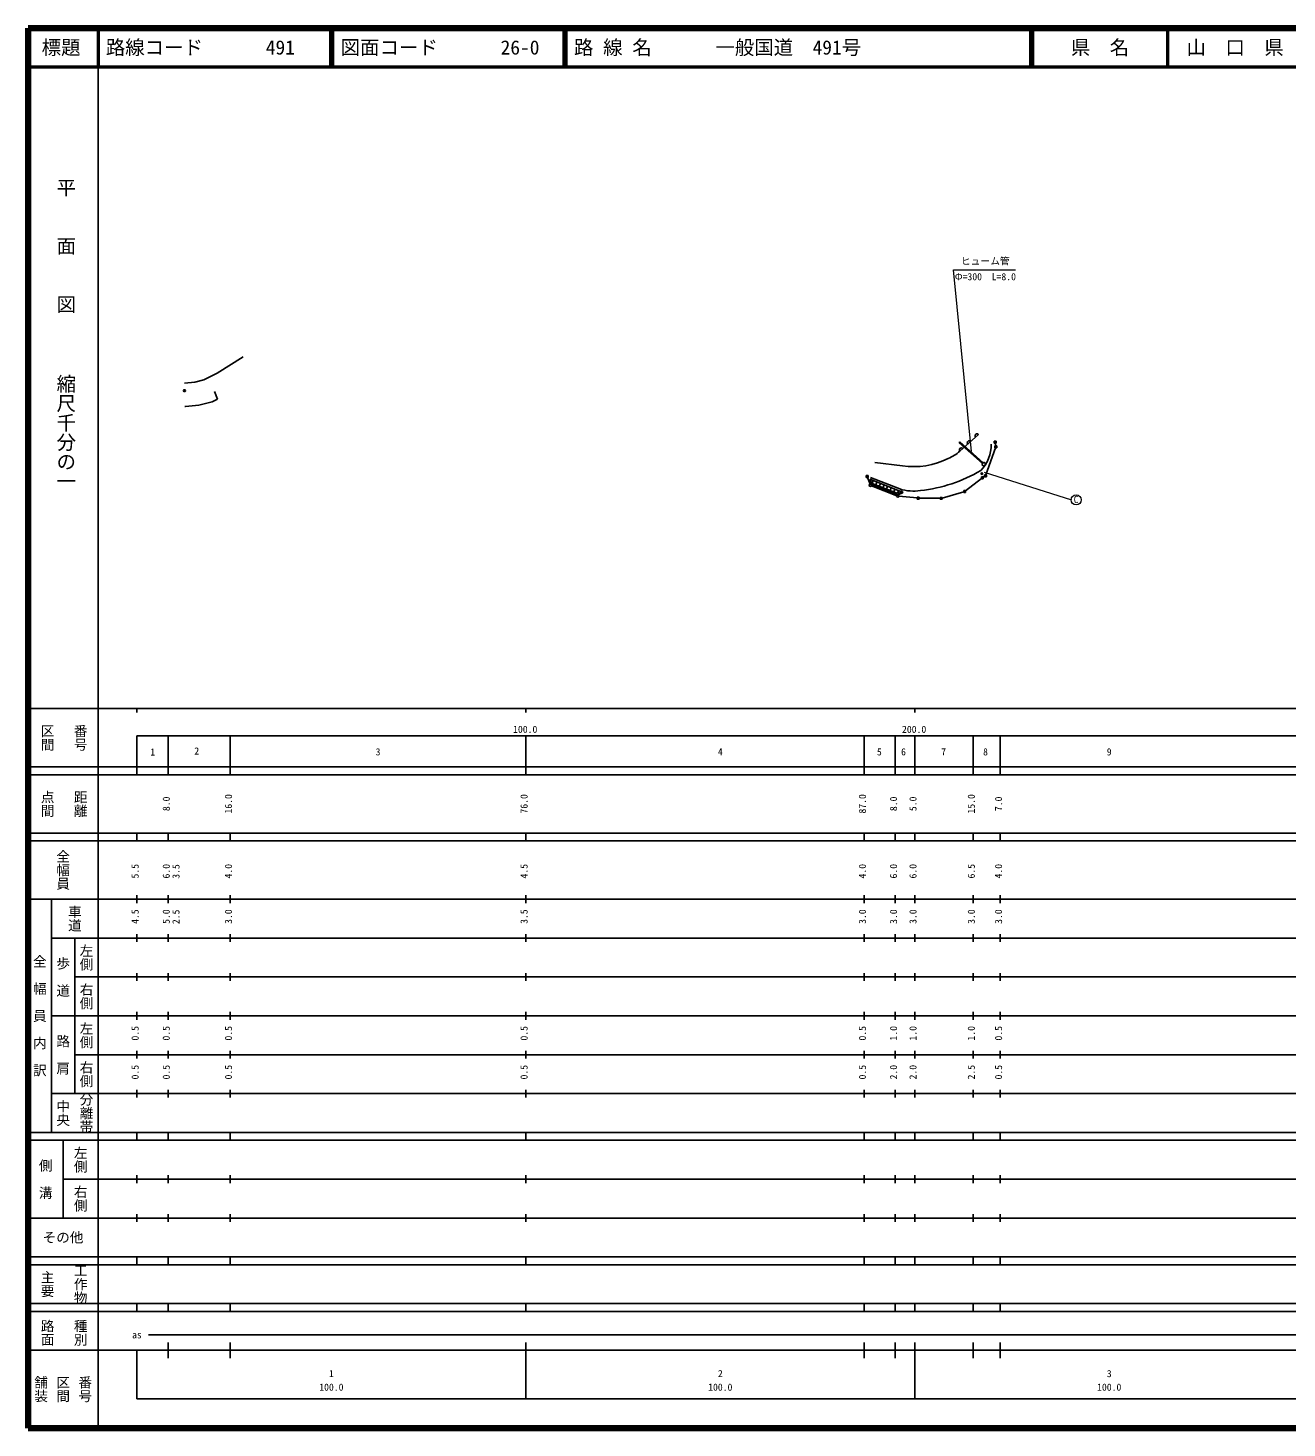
# Model space of a CAD drawing. Units: millimetres, scale not verified. Extents: x 40000 to 680000, y 20000 to 380000.
# Drawn here: x 40000 to 363711, y 20000 to 380000 of the extents above; entities that cross this region are included whole.
import ezdxf
from ezdxf.enums import TextEntityAlignment as Align

# ---------------------------------------------------------------- set-up
doc = ezdxf.new("R2010")
doc.units = ezdxf.units.MM
doc.header["$LTSCALE"] = 1000
doc.header["$PDMODE"] = 32
doc.header["$PDSIZE"] = 500
for name, color, linetype, lineweight in [('M-BGD', 7, 'Continuous', 25), ('M-BMK-ROW', 30, 'Continuous', 25), ('M-STR-HTXT', 7, 'Continuous', 13), ('M-TTL', 2, 'Continuous', 140), ('M-TTL-BAND', 7, 'Continuous', 25), ('M-TTL-LINE', 7, 'Continuous', 50), ('M-TTL-TXT', 7, 'Continuous', 50)]:
    doc.layers.add(name, color=color, linetype=linetype, lineweight=lineweight)
doc.layers.add('M-OTRS', color=6, linetype='Continuous')
doc.styles.add('@ＭＳ ゴシック', font='')
doc.styles.add('ＭＳ ゴシック', font='')
doc.styles.get('@ＭＳ ゴシック').set_extended_font_data('@MS Gothic')
doc.styles.get('ＭＳ ゴシック').set_extended_font_data('MS Gothic')

msp = doc.modelspace()

# ---------------------------------------------------------------- linework, layer by layer
at = {"layer": 'M-BGD'}
for p, q in [((88669, 291282), (95362, 295465)), ((80279, 288679), (80250, 288679)), ((80279, 288679), (82910, 288933)), ((82910, 288933), (85194, 289513)), ((85194, 289513), (88669, 291282)), ((87319, 283862), (88681, 284555)), ((87920, 286516), (88681, 284555)), ((80537, 282676), (80353, 282678)), ((80537, 282676), (83942, 283005)), ((83942, 283005), (87319, 283862)), ((284370, 275482), (279597, 271175)), ((279381, 273364), (279582, 273587)), ((285390, 267976), (279381, 273364)), ((285569, 268218), (279582, 273587)), ((257716, 268279), (264821, 267446)), ((285212, 267738), (285690, 268380)), ((285212, 267738), (285854, 267260)), ((285690, 268380), (286332, 267902)), ((285854, 267260), (286332, 267902)), ((256465, 263940), (256345, 263523)), ((256345, 263523), (256815, 262623)), ((256450, 263946), (263982, 261006)), ((256465, 263940), (257029, 262861)), ((256632, 264412), (264151, 261477)), ((257029, 262861), (257301, 263614)), ((257029, 262861), (263678, 260266)), ((257961, 262497), (258233, 263250)), ((258893, 262134), (259165, 262886)), ((256815, 262623), (263682, 259942)), ((259825, 261770), (260096, 262523)), ((260757, 261406), (261028, 262159)), ((261688, 261042), (261960, 261795)), ((262620, 260679), (262892, 261431)), ((263552, 260315), (263824, 261068)), ((263678, 260266), (264861, 260755)), ((263682, 259942), (264976, 260478)), ((264861, 260755), (264976, 260478))]:
    msp.add_line(p, q, dxfattribs=at)
msp.add_circle((285235, 265428), 200, dxfattribs=at)
for centre, radius, start, end in [((281999, 273341), 500, 42.06983, 222.06983), ((283998, 275147), 500, 42.06983, 222.06983), ((272139, 279760), 11372, 293.24856, 310.98153), ((279968, 271510), 500, 42.06983, 222.06983), ((277839, 272967), 9850, 316.47311, 0.23142), ((267869, 286459), 19256, 260.8931, 297.05645), ((265371, 299575), 38723, 276.10911, 300.42309), ((267648, 272178), 11758, 251.83733, 256.29317), ((267648, 272178), 11258, 251.90678, 279.43186)]:
    msp.add_arc(centre, radius, start, end, dxfattribs=at)
at = {"layer": 'M-BMK-ROW'}
for p, q in [((288430, 273739), (288930, 273739)), ((288430, 273239), (288430, 273739)), ((288505, 273664), (288855, 273314)), ((288505, 273314), (288855, 273664)), ((288930, 273239), (288930, 273739)), ((288762, 272034), (286308, 265112)), ((288430, 273239), (288930, 273239)), ((288601, 272534), (289101, 272534)), ((288601, 272034), (288601, 272534)), ((288601, 272034), (289101, 272034)), ((288676, 272459), (289026, 272109)), ((288676, 272109), (289026, 272459)), ((288716, 273239), (288816, 272534)), ((289101, 272034), (289101, 272534)), ((255496, 264936), (255996, 264936)), ((255496, 264436), (255496, 264936)), ((255496, 264436), (255996, 264436)), ((255571, 264861), (255921, 264511)), ((255571, 264511), (255921, 264861)), ((256497, 262686), (255840, 264436)), ((255996, 264436), (255996, 264936)), ((285132, 264143), (281081, 260979)), ((285132, 264588), (285632, 264588)), ((285132, 264088), (285132, 264588)), ((285132, 264088), (285632, 264088)), ((285207, 264513), (285557, 264163)), ((285207, 264163), (285557, 264513)), ((285928, 264698), (285632, 264503)), ((285632, 264088), (285632, 264588)), ((285928, 265112), (286428, 265112)), ((285928, 264612), (285928, 265112)), ((285928, 264612), (286428, 264612)), ((286003, 265037), (286353, 264687)), ((286003, 264687), (286353, 265037)), ((286428, 264612), (286428, 265112)), ((263369, 259732), (256882, 262295)), ((268649, 259144), (263947, 259594)), ((268649, 259370), (269149, 259370)), ((268649, 258870), (268649, 259370)), ((268724, 259295), (269074, 258945)), ((268724, 258945), (269074, 259295)), ((269149, 258870), (269149, 259370)), ((274523, 259305), (275023, 259305)), ((274523, 258805), (274523, 259305)), ((274598, 259230), (274948, 258880)), ((274598, 258880), (274948, 259230)), ((280581, 260713), (275023, 259127)), ((275023, 258805), (275023, 259305)), ((280581, 261034), (281081, 261034)), ((280581, 260534), (280581, 261034)), ((280581, 260534), (281081, 260534)), ((280656, 260959), (281006, 260609)), ((280656, 260609), (281006, 260959)), ((281081, 260534), (281081, 261034)), ((268649, 258870), (269149, 258870)), ((274523, 259058), (269149, 259118)), ((274523, 258805), (275023, 258805))]:
    msp.add_line(p, q, dxfattribs=at)
for centre in [(256603, 262405), (263648, 259622)]:
    msp.add_circle(centre, 300, dxfattribs=at)
at = {"layer": 'M-OTRS'}
msp.add_point((80203, 286742), dxfattribs=at)
at = {"layer": 'M-STR-HTXT'}
for p, q in [((282569, 271087), (277942, 317850)), ((277942, 317850), (293890, 317850)), ((285839, 265756), (308337, 258696))]:
    msp.add_line(p, q, dxfattribs=at)
msp.add_circle((309517, 258645), 1300, dxfattribs=at)
at = {"layer": 'M-TTL'}
for p, q in [((40000, 380000), (40000, 20000)), ((680000, 380000), (40000, 380000)), ((40000, 20000), (680000, 20000))]:
    msp.add_line(p, q, dxfattribs=at)
at = {"layer": 'M-TTL-BAND'}
for p, q in [((58000, 370000), (58000, 20000)), ((40000, 205000), (579000, 205000)), ((68000, 205000), (68000, 204000)), ((168000, 205000), (168000, 204000)), ((268000, 205000), (268000, 204000)), ((68000, 198000), (579000, 198000)), ((68000, 198000), (68000, 188000)), ((76000, 188000), (76000, 198000)), ((92000, 188000), (92000, 198000)), ((168000, 188000), (168000, 198000)), ((255000, 188000), (255000, 198000)), ((263000, 188000), (263000, 198000)), ((268000, 188000), (268000, 198000)), ((283000, 188000), (283000, 198000)), ((290000, 188000), (290000, 198000)), ((40000, 190000), (579000, 190000)), ((40000, 188000), (579000, 188000)), ((40000, 173000), (579000, 173000)), ((68000, 171000), (68000, 173000)), ((76000, 171000), (76000, 173000)), ((92000, 171000), (92000, 173000)), ((168000, 171000), (168000, 173000)), ((255000, 171000), (255000, 173000)), ((263000, 171000), (263000, 173000)), ((268000, 171000), (268000, 173000)), ((283000, 171000), (283000, 173000)), ((290000, 171000), (290000, 173000)), ((40000, 171000), (579000, 171000)), ((40000, 156000), (579000, 156000)), ((46000, 96000), (46000, 156000)), ((68000, 155000), (68000, 157000)), ((76000, 155000), (76000, 157000)), ((92000, 155000), (92000, 157000)), ((168000, 155000), (168000, 157000)), ((255000, 155000), (255000, 157000)), ((263000, 155000), (263000, 157000)), ((268000, 155000), (268000, 157000)), ((283000, 155000), (283000, 157000)), ((290000, 155000), (290000, 157000)), ((46000, 146000), (579000, 146000)), ((52000, 146000), (52000, 106000)), ((68000, 145000), (68000, 147000)), ((76000, 145000), (76000, 147000)), ((92000, 145000), (92000, 147000)), ((168000, 145000), (168000, 147000)), ((255000, 145000), (255000, 147000)), ((263000, 145000), (263000, 147000)), ((268000, 145000), (268000, 147000)), ((283000, 145000), (283000, 147000)), ((290000, 145000), (290000, 147000)), ((68000, 135000), (68000, 137000)), ((76000, 135000), (76000, 137000)), ((92000, 135000), (92000, 137000)), ((168000, 135000), (168000, 137000)), ((255000, 135000), (255000, 137000)), ((263000, 135000), (263000, 137000)), ((268000, 135000), (268000, 137000)), ((283000, 135000), (283000, 137000)), ((290000, 135000), (290000, 137000)), ((52000, 136000), (579000, 136000)), ((46000, 126000), (579000, 126000)), ((68000, 125000), (68000, 127000)), ((76000, 125000), (76000, 127000)), ((92000, 125000), (92000, 127000)), ((168000, 125000), (168000, 127000)), ((255000, 125000), (255000, 127000)), ((263000, 125000), (263000, 127000)), ((268000, 125000), (268000, 127000)), ((283000, 125000), (283000, 127000)), ((290000, 125000), (290000, 127000)), ((52000, 116000), (579000, 116000)), ((68000, 115000), (68000, 117000)), ((76000, 115000), (76000, 117000)), ((92000, 115000), (92000, 117000)), ((168000, 115000), (168000, 117000)), ((255000, 115000), (255000, 117000)), ((263000, 115000), (263000, 117000)), ((268000, 115000), (268000, 117000)), ((283000, 115000), (283000, 117000)), ((290000, 115000), (290000, 117000)), ((46000, 106000), (579000, 106000)), ((68000, 105000), (68000, 107000)), ((76000, 105000), (76000, 107000)), ((92000, 105000), (92000, 107000)), ((168000, 105000), (168000, 107000)), ((255000, 105000), (255000, 107000)), ((263000, 105000), (263000, 107000)), ((268000, 105000), (268000, 107000)), ((283000, 105000), (283000, 107000)), ((290000, 105000), (290000, 107000)), ((40000, 96000), (579000, 96000)), ((40000, 94000), (579000, 94000)), ((49000, 94000), (49000, 74000)), ((68000, 94000), (68000, 96000)), ((76000, 94000), (76000, 96000)), ((92000, 94000), (92000, 96000)), ((168000, 94000), (168000, 96000)), ((255000, 94000), (255000, 96000)), ((263000, 94000), (263000, 96000)), ((268000, 94000), (268000, 96000)), ((283000, 94000), (283000, 96000)), ((290000, 94000), (290000, 96000)), ((49000, 84000), (579000, 84000)), ((68000, 83000), (68000, 85000)), ((76000, 83000), (76000, 85000)), ((92000, 83000), (92000, 85000)), ((168000, 83000), (168000, 85000)), ((255000, 83000), (255000, 85000)), ((263000, 83000), (263000, 85000)), ((268000, 83000), (268000, 85000)), ((283000, 83000), (283000, 85000)), ((290000, 83000), (290000, 85000)), ((40000, 74000), (579000, 74000)), ((68000, 73000), (68000, 75000)), ((76000, 73000), (76000, 75000)), ((92000, 73000), (92000, 75000)), ((168000, 73000), (168000, 75000)), ((255000, 73000), (255000, 75000)), ((263000, 73000), (263000, 75000)), ((268000, 73000), (268000, 75000)), ((283000, 73000), (283000, 75000)), ((290000, 73000), (290000, 75000)), ((40000, 64000), (579000, 64000)), ((40000, 62000), (579000, 62000)), ((68000, 62000), (68000, 64000)), ((76000, 62000), (76000, 64000)), ((92000, 62000), (92000, 64000)), ((168000, 62000), (168000, 64000)), ((255000, 62000), (255000, 64000)), ((263000, 62000), (263000, 64000)), ((268000, 62000), (268000, 64000)), ((283000, 62000), (283000, 64000)), ((290000, 62000), (290000, 64000)), ((40000, 52000), (579000, 52000)), ((68000, 50000), (68000, 52000)), ((76000, 50000), (76000, 52000)), ((92000, 50000), (92000, 52000)), ((168000, 50000), (168000, 52000)), ((255000, 50000), (255000, 52000)), ((263000, 50000), (263000, 52000)), ((268000, 50000), (268000, 52000)), ((283000, 50000), (283000, 52000)), ((290000, 50000), (290000, 52000)), ((40000, 50000), (579000, 50000)), ((71000, 44000), (565000, 44000)), ((40000, 40000), (579000, 40000)), ((68000, 40000), (68000, 27500)), ((76000, 38000), (76000, 42000)), ((92000, 38000), (92000, 42000)), ((168000, 27500), (168000, 42000)), ((255000, 38000), (255000, 42000)), ((263000, 38000), (263000, 42000)), ((268000, 27500), (268000, 42000)), ((283000, 38000), (283000, 42000)), ((290000, 38000), (290000, 42000)), ((68000, 27500), (579000, 27500))]:
    msp.add_line(p, q, dxfattribs=at)
at = {"layer": 'M-TTL-LINE'}
for p, q in [((58000, 380000), (58000, 370000)), ((117750, 380000), (117750, 370000)), ((118250, 380000), (118250, 370000)), ((177750, 380000), (177750, 370000)), ((178250, 380000), (178250, 370000)), ((297750, 380000), (297750, 370000)), ((298250, 380000), (298250, 370000)), ((333000, 380000), (333000, 370000)), ((40000, 370000), (680000, 370000))]:
    msp.add_line(p, q, dxfattribs=at)

# ---------------------------------------------------------------- texts
at = {"layer": 'M-STR-HTXT', "style": 'ＭＳ ゴシック'}
msp.add_text('C', height=1833, dxfattribs=at).set_placement((308857, 257306), align=Align.BOTTOM_LEFT)
at = {"layer": 'M-TTL-BAND', "style": '@ＭＳ ゴシック'}
for s, p in [('平\u3000\u3000面\u3000\u3000図', (49777, 306475)), ('縮尺千分の一', (49777, 261030))]:
    msp.add_text(s, height=3666, rotation=270, dxfattribs=at).set_placement(p, align=Align.MIDDLE_RIGHT)
at = {"layer": 'M-TTL-BAND', "style": 'ＭＳ ゴシック'}
for s, p in [('ヒューム管', (286138, 318599)), ('Φ=300\u3000L=8.0', (286160, 314586)), ('100.0', (167844, 198195)), ('200.0', (267844, 198195)), ('1', (72068, 192375)), ('2', (83394, 192632)), ('3', (130000, 192405)), ('4', (218000, 192405)), ('5', (258895, 192405)), ('6', (265105, 192405)), ('7', (275417, 192405)), ('8', (286197, 192405)), ('9', (318000, 192405)), ('as', (68000, 42500)), ('1', (118000, 32523)), ('2', (218000, 32523)), ('3', (318000, 32523)), ('100.0', (118000, 29033)), ('100.0', (218000, 29033)), ('100.0', (318000, 29033))]:
    msp.add_text(s, height=1833, dxfattribs=at).set_placement(p, align=Align.BOTTOM_CENTER)
at = {"layer": 'M-TTL-BAND', "style": '@ＭＳ ゴシック'}
for s, p in [('区間', (45000, 197500)), ('番号', (53500, 197500)), ('点間', (45000, 180500)), ('距離', (53500, 180500)), ('全幅員', (49000, 163500)), ('車道', (52000, 151000)), ('左側', (55000, 141000)), ('全\u3000幅\u3000員\u3000内\u3000訳', (43000, 126000)), ('歩\u3000道', (49000, 136000)), ('右側', (55000, 131000)), ('左側', (55000, 121000)), ('路\u3000肩', (49000, 116000)), ('右側', (55000, 111000)), ('分離帯', (55000, 101000)), ('中央', (49000, 101000)), ('左側', (53500, 89000)), ('側\u3000溝', (44500, 84000)), ('右側', (53500, 79000)), ('工作物', (53500, 57000)), ('主要', (45000, 57000)), ('路面', (45000, 44500)), ('種別', (53500, 44500)), ('舗装', (43333, 30000)), ('区間', (49000, 30000)), ('番号', (54667, 30000))]:
    msp.add_text(s, height=2566, rotation=270, dxfattribs=at).set_placement(p, align=Align.MIDDLE_CENTER)
at = {"layer": 'M-TTL-BAND', "style": 'ＭＳ ゴシック'}
for s, p in [('8.0', (77000, 180500)), ('16.0', (93000, 180500)), ('76.0', (169000, 180500)), ('87.0', (256000, 180500)), ('8.0', (264000, 180500)), ('5.0', (269000, 180500)), ('15.0', (284000, 180500)), ('7.0', (291000, 180500)), ('5.5', (69000, 163174)), ('6.0', (77000, 163174)), ('3.5', (79503, 163107)), ('4.0', (93000, 163174)), ('4.5', (169000, 163174)), ('4.0', (256000, 163174)), ('6.0', (264000, 163174)), ('6.0', (269000, 163174)), ('6.5', (284000, 163174)), ('4.0', (291000, 163174)), ('4.5', (69000, 151500)), ('5.0', (77000, 151500)), ('2.5', (79503, 151433)), ('3.0', (93000, 151500)), ('3.5', (169000, 151500)), ('3.0', (256000, 151500)), ('3.0', (264000, 151500)), ('3.0', (269000, 151500)), ('3.0', (284000, 151500)), ('3.0', (291000, 151500)), ('0.5', (69000, 121500)), ('0.5', (77000, 121500)), ('0.5', (93000, 121500)), ('0.5', (169000, 121500)), ('0.5', (256000, 121500)), ('1.0', (264000, 121500)), ('1.0', (269000, 121500)), ('1.0', (284000, 121500)), ('0.5', (291000, 121500)), ('0.5', (69000, 111500)), ('0.5', (77000, 111500)), ('0.5', (93000, 111500)), ('0.5', (169000, 111500)), ('0.5', (256000, 111500)), ('2.0', (264000, 111500)), ('2.0', (269000, 111500)), ('2.5', (284000, 111500)), ('0.5', (291000, 111500))]:
    msp.add_text(s, height=1833, rotation=90, dxfattribs=at).set_placement(p, align=Align.BOTTOM_CENTER)
msp.add_text('その他', height=2566, dxfattribs=at).set_placement((49000, 69000), align=Align.MIDDLE_CENTER)
at = {"layer": 'M-TTL-TXT', "style": 'ＭＳ ゴシック'}
for s, p in [('標題', (48500, 375000)), ('県\u3000名', (315625, 375000)), ('山\u3000口\u3000県', (350375, 375000))]:
    msp.add_text(s, height=3666, dxfattribs=at).set_placement(p, align=Align.MIDDLE_CENTER)
for s, p in [('路線コード', (60000, 375000)), ('491', (101142, 375000)), ('図面コード', (120380, 375000)), ('26-0', (161521, 375000)), ('路 線 名', (180380, 375000)), ('一般国道\u3000491号', (216734, 375000))]:
    msp.add_text(s, height=3666, dxfattribs=at).set_placement(p, align=Align.MIDDLE_LEFT)

doc.saveas('drawing.dxf')
